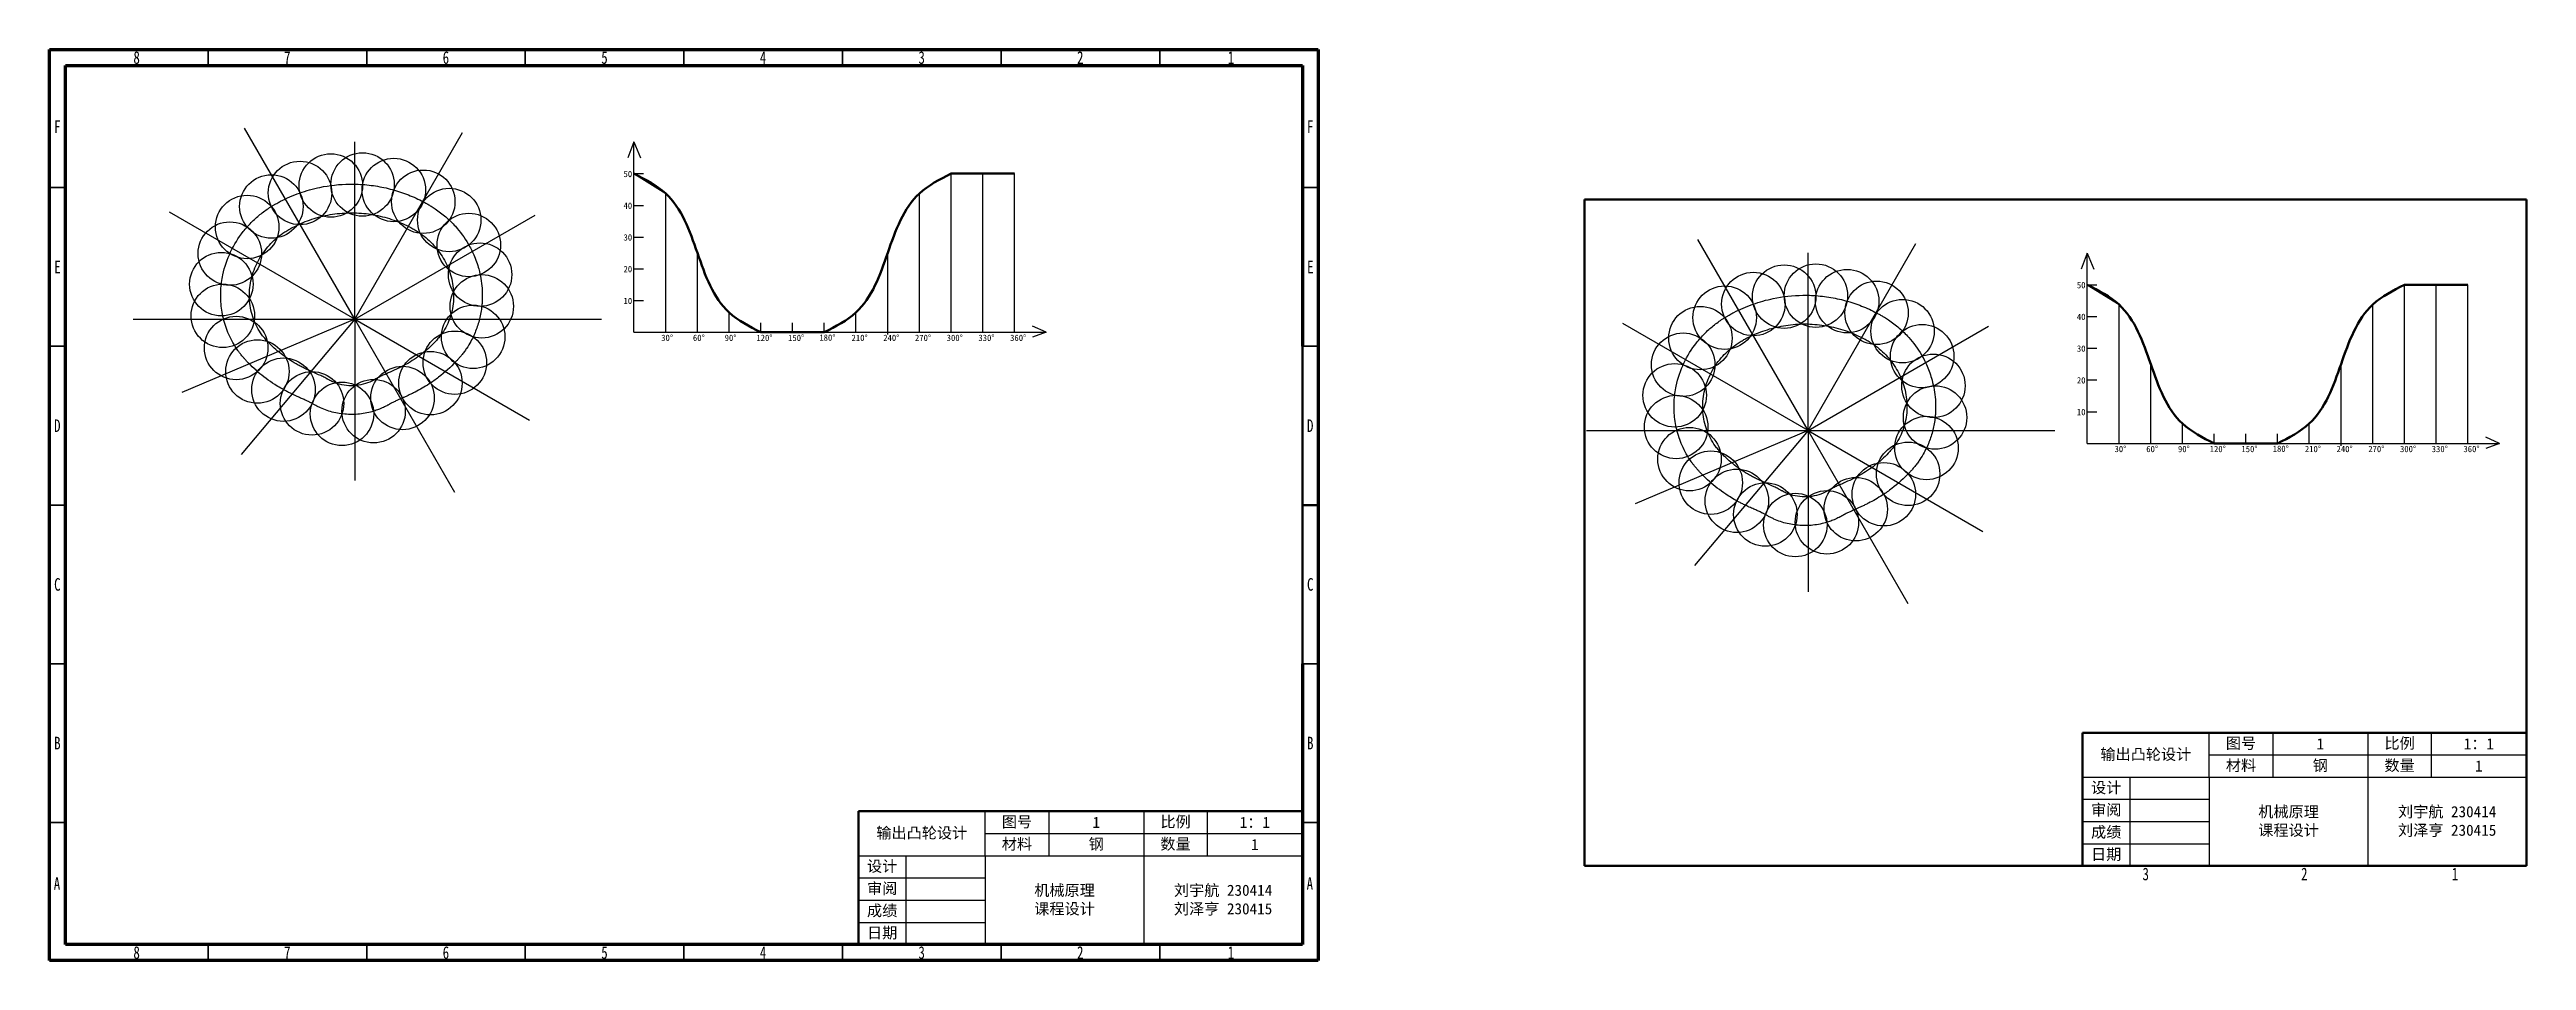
# Model space of a CAD drawing. Header units: millimetres. Extents: x 15 to 4296, y 5 to 2184.
# Drawn here: x 15 to 796, y 5 to 292 of the extents above.
import ezdxf

# ---------------------------------------------------------------- set-up
doc = ezdxf.new("R2010")
doc.units = ezdxf.units.MM
doc.layers.get('Defpoints').update_dxf_attribs({"lineweight": 50})
doc.styles.add('SLDTEXTSTYLE0', font='TXT', dxfattribs={"width": 0.75})

# ---------------------------------------------------------------- blocks, each defined once
blk = doc.blocks.new('*U14')
blk.add_line((0, -1.5), (0, 1.5))
blk = doc.blocks.new('*U15')
at = {"color": 0, "linetype": 'ByBlock', "lineweight": -2, "transparency": 16777216}
for p in [(0, 0), (10, 0), (20, 0), (30, 0), (40, 0), (50, 0), (60, 0), (70, 0), (80, 0), (90, 0), (100, 0), (110, 0)]:
    blk.add_blockref('*U14', p, dxfattribs=at)
blk = doc.blocks.new('*U16')
blk.add_line((-1.5, 0), (1.5, 0))
blk = doc.blocks.new('*U17')
at = {"color": 0, "linetype": 'ByBlock', "lineweight": -2, "transparency": 16777216}
for p in [(0, 40), (0, 30), (0, 20), (0, 10), (0, 0)]:
    blk.add_blockref('*U16', p, dxfattribs=at)
blk = doc.blocks.new('*U21')
blk.add_line((0, -1.5), (0, 1.5))
blk = doc.blocks.new('*U23')
at = {"color": 0, "linetype": 'ByBlock', "lineweight": -2, "transparency": 16777216}
for p in [(0, 0), (10, 0), (20, 0), (30, 0), (40, 0), (50, 0), (60, 0), (70, 0), (80, 0), (90, 0), (100, 0), (110, 0)]:
    blk.add_blockref('*U21', p, dxfattribs=at)
blk = doc.blocks.new('*U24')
blk.add_line((-1.5, 0), (1.5, 0))
blk = doc.blocks.new('*U25')
at = {"color": 0, "linetype": 'ByBlock', "lineweight": -2, "transparency": 16777216}
for p in [(0, 40), (0, 30), (0, 20), (0, 10), (0, 0)]:
    blk.add_blockref('*U24', p, dxfattribs=at)

msp = doc.modelspace()

# ---------------------------------------------------------------- linework, layer by layer
at = {"color": 7, "linetype": 'Continuous', "lineweight": 70}
for p, q in [((15, 5), (15, 292)), ((15, 292), (415, 292)), ((415, 292), (415, 5)), ((20, 10), (20, 287)), ((20, 287), (410, 287)), ((410, 287), (410, 198.5)), ((410, 98.5), (410, 10)), ((410, 10), (20, 10)), ((415, 5), (15, 5))]:
    msp.add_line(p, q, dxfattribs=at)
at = {"color": 7, "linetype": 'Continuous', "lineweight": 35}
for p, q in [((65, 287), (65, 292)), ((115, 287), (115, 292)), ((165, 287), (165, 292)), ((215, 292), (215, 287)), ((215, 287), (215, 292)), ((265, 287), (265, 292)), ((315, 287), (315, 292)), ((365, 287), (365, 292)), ((20, 248.5), (15, 248.5)), ((410, 248.5), (415, 248.5)), ((20, 198.5), (15, 198.5)), ((410, 198.5), (415, 198.5)), ((15, 148.5), (20, 148.5)), ((20, 148.5), (15, 148.5)), ((20, 98.5), (15, 98.5)), ((410, 98.5), (415, 98.5)), ((20, 48.5), (15, 48.5)), ((410, 48.5), (415, 48.5)), ((65, 10), (65, 5)), ((115, 10), (115, 5)), ((165, 10), (165, 5)), ((215, 5), (215, 10)), ((215, 10), (215, 5)), ((265, 10), (265, 5)), ((315, 10), (315, 5)), ((365, 10), (365, 5))]:
    msp.add_line(p, q, dxfattribs=at)
for p, q in [((111.22, 207.04), (76.48, 267.22)), ((111.22, 207.04), (145.21, 265.9)), ((111.22, 207.04), (111.22, 262.94)), ((199.25, 262.92), (197.31, 257.85)), ((199.25, 202.92), (199.25, 262.92)), ((199.25, 262.92), (201.3, 257.85)), ((199.25, 252.92), (209.25, 246.67)), ((299.25, 202.92), (299.25, 252.92)), ((309.25, 202.92), (309.25, 252.92)), ((319.25, 202.92), (319.25, 252.92)), ((209.25, 202.92), (209.25, 246.67)), ((289.25, 202.92), (289.25, 246.67)), ((111.22, 207.04), (52.83, 240.75)), ((111.22, 207.04), (168.07, 239.86)), ((219.25, 202.92), (219.25, 227.92)), ((279.25, 202.17), (279.25, 227.17)), ((569.42, 172.02), (534.67, 232.2)), ((569.42, 172.02), (603.4, 230.88)), ((569.42, 172.02), (569.42, 227.92)), ((657.45, 227.9), (655.5, 222.83)), ((657.45, 167.9), (657.45, 227.9)), ((657.45, 227.9), (659.49, 222.83)), ((657.45, 217.9), (667.45, 211.65)), ((667.45, 167.9), (667.45, 211.65)), ((747.45, 167.9), (747.45, 211.65)), ((757.45, 167.9), (757.45, 217.9)), ((767.45, 167.9), (767.45, 217.9)), ((777.45, 167.9), (777.45, 217.9)), ((41.34, 207.04), (188.98, 207.04)), ((111.22, 207.04), (56.7, 183.92)), ((111.22, 207.04), (75.43, 164.42)), ((142.76, 152.42), (111.22, 207.04)), ((111.22, 207.04), (166.36, 175.2)), ((111.22, 207.04), (111.22, 156.19)), ((229.25, 202.92), (229.25, 209.17)), ((269.25, 202.92), (269.25, 209.17)), ((329.25, 202.92), (324.92, 204.89)), ((569.42, 172.02), (511.02, 205.73)), ((569.42, 172.02), (626.26, 204.84)), ((199.25, 202.92), (329.25, 202.92)), ((329.25, 202.92), (324.92, 201.35)), ((677.45, 167.9), (677.45, 192.9)), ((737.45, 167.15), (737.45, 192.15)), ((499.54, 172.02), (647.17, 172.02)), ((569.42, 172.02), (514.9, 148.9)), ((569.42, 172.02), (533.62, 129.4)), ((600.96, 117.39), (569.42, 172.02)), ((569.42, 172.02), (624.56, 140.18)), ((569.42, 172.02), (569.42, 121.17)), ((687.45, 167.9), (687.45, 174.15)), ((727.45, 167.9), (727.45, 174.15)), ((657.45, 167.9), (787.45, 167.9)), ((787.45, 167.9), (783.12, 169.87)), ((787.45, 167.9), (783.12, 166.32)), ((695.91, 62.76), (695.91, 76.76)), ((715.91, 76.76), (715.91, 62.76)), ((745.91, 76.76), (745.91, 62.76)), ((765.91, 76.76), (765.91, 62.76)), ((655.91, 62.76), (695.91, 62.76)), ((670.91, 62.76), (670.91, 34.76)), ((695.91, 69.76), (795.91, 69.76)), ((695.91, 62.76), (695.91, 34.76)), ((695.91, 62.76), (795.91, 62.76)), ((745.91, 62.76), (745.91, 34.76)), ((655.91, 55.76), (695.91, 55.76)), ((310, 38), (310, 52)), ((330, 52), (330, 38)), ((360, 52), (360, 38)), ((380, 52), (380, 38)), ((655.91, 48.76), (695.91, 48.76)), ((310, 45), (410, 45)), ((655.91, 41.76), (695.91, 41.76)), ((270, 38), (310, 38)), ((285, 38), (285, 10)), ((310, 38), (310, 10)), ((310, 38), (410, 38)), ((360, 38), (360, 10)), ((270, 31), (310, 31)), ((270, 24), (310, 24)), ((270, 17), (310, 17))]:
    msp.add_line(p, q)
for centre in [(103.7, 249.18), (113.69, 249.49), (123.54, 247.75), (84.94, 242.55), (93.98, 246.83), (132.83, 244.05), (77.29, 236.11), (141.01, 238.3), (71.85, 227.72), (147.18, 230.43), (69.17, 218.09), (150.74, 221.09), (151.27, 211.1), (552.17, 211.81), (561.89, 214.15), (571.89, 214.47), (581.74, 212.73), (591.02, 209.03), (69.62, 208.1), (148.55, 201.48), (535.48, 201.09), (543.13, 207.53), (599.21, 203.28), (73.84, 197.97), (142.77, 193.32), (605.38, 195.41), (80.54, 190.55), (135.09, 186.91), (530.05, 192.7), (608.94, 186.07), (88.75, 184.84), (97.76, 180.51), (117.17, 178.06), (126.27, 182.21), (527.37, 183.06), (107.2, 177.21), (527.82, 173.08), (609.46, 176.08), (532.04, 162.95), (606.75, 166.46), (538.74, 155.53), (600.96, 158.3), (546.95, 149.82), (584.46, 147.19), (593.29, 151.89), (555.96, 145.49), (565.4, 142.19), (575.36, 143.04)]:
    msp.add_circle(centre, 10)
at = {"color": 7, "linetype": 'Continuous'}
for points in [[(146.95, 230.83), (145.8, 232.79), (144.46, 234.63), (142, 237.36), (141, 238.35), (138.88, 240.19), (137.76, 241.05), (136.17, 242.12), (135.75, 242.39), (135.14, 242.76), (134.97, 242.86), (134.61, 243.07), (134.46, 243.16), (134.15, 243.33), (133.99, 243.42), (133.52, 243.68), (133.2, 243.86), (132.12, 244.42), (131.34, 244.81), (128.96, 245.9), (127.32, 246.55), (123.94, 247.67), (122.2, 248.15), (118.67, 248.91), (116.87, 249.19), (113.24, 249.55), (111.41, 249.63), (106.44, 249.57), (103.31, 249.22), (98.06, 248.13), (95.91, 247.52), (91.75, 246.04), (89.75, 245.17), (87.44, 243.98), (87.04, 243.76), (86.42, 243.42), (86.19, 243.29), (85.84, 243.1), (85.71, 243.02), (85.44, 242.86), (85.31, 242.78), (84.91, 242.54), (84.64, 242.37), (83.85, 241.86), (83.34, 241.51), (82.32, 240.78), (81.83, 240.39), (80.37, 239.21), (79.44, 238.36), (77.68, 236.58), (76.84, 235.64), (74.51, 232.67), (73.17, 230.52), (71, 225.93), (70.18, 223.51), (69.32, 219.43), (69.1, 217.83), (68.97, 215.5), (68.96, 214.78), (68.97, 213.54), (68.99, 213.01), (69.08, 211.62), (69.17, 210.74), (69.43, 209.01), (69.6, 208.14), (70.22, 205.57), (70.79, 203.88), (71.89, 201.37), (72.33, 200.51), (73.28, 198.83), (73.8, 198.01), (74.54, 196.97), (74.71, 196.72), (75.07, 196.25), (75.26, 196.01), (75.58, 195.62), (75.71, 195.45), (75.9, 195.23), (75.96, 195.17), (76.13, 194.97), (76.2, 194.89), (76.39, 194.68), (76.48, 194.57), (76.76, 194.26), (76.95, 194.05), (77.53, 193.43), (77.92, 193.03), (79.09, 191.86), (79.89, 191.12), (81.54, 189.69), (82.39, 189.01), (84.16, 187.69), (85.08, 187.06), (86.64, 186.06), (87.28, 185.67), (88.45, 185), (88.96, 184.72), (89.87, 184.24), (90.27, 184.04), (91.01, 183.67), (91.35, 183.5), (92.03, 183.17), (92.37, 183.02), (93.19, 182.64), (93.67, 182.42), (94.34, 182.12), (94.54, 182.04), (94.93, 181.86), (95.12, 181.78), (95.68, 181.52), (96.04, 181.36), (96.68, 181.06), (96.94, 180.93), (97.3, 180.75), (97.4, 180.7), (97.6, 180.59), (97.7, 180.54), (97.9, 180.43), (98.01, 180.37), (98.16, 180.29), (98.2, 180.27), (98.31, 180.2), (98.4, 180.15), (98.84, 179.9), (99.16, 179.73), (99.8, 179.41), (100.13, 179.25), (101.13, 178.8), (101.82, 178.53), (103.23, 178.05), (103.95, 177.84), (105.41, 177.49), (106.16, 177.35), (107.68, 177.14), (108.46, 177.07), (110.01, 177), (110.79, 177.01), (112.35, 177.1), (113.14, 177.18), (114.68, 177.43), (115.45, 177.59), (116.69, 177.91), (117.18, 178.06), (118.14, 178.37), (118.61, 178.54), (119.61, 178.94), (120.13, 179.18), (120.87, 179.54), (121.1, 179.65), (121.41, 179.82), (121.49, 179.86), (121.63, 179.94), (121.69, 179.97), (121.8, 180.03), (121.86, 180.06), (122, 180.15), (122.08, 180.19), (122.23, 180.27), (122.28, 180.31), (122.33, 180.33), (122.35, 180.34), (122.39, 180.36), (122.4, 180.37), (122.46, 180.4), (122.49, 180.42), (122.6, 180.48), (122.67, 180.52), (122.89, 180.64), (123.04, 180.71), (123.35, 180.87), (123.51, 180.95), (124, 181.19), (124.36, 181.35), (124.98, 181.64), (125.24, 181.75), (125.76, 181.98), (126.02, 182.1), (126.58, 182.35), (126.86, 182.48), (127.46, 182.75), (127.77, 182.89), (128.44, 183.2), (128.8, 183.37), (129.52, 183.72), (129.88, 183.9), (130.99, 184.47), (131.72, 184.86), (133.2, 185.71), (133.93, 186.16), (135.68, 187.29), (136.69, 188), (139.63, 190.26), (141.46, 191.92), (143.36, 193.95), (143.59, 194.19), (143.93, 194.57), (144.06, 194.71), (144.32, 195.01), (144.49, 195.2), (144.72, 195.49), (144.8, 195.58), (145.02, 195.85), (145.16, 196.02), (145.44, 196.38), (145.57, 196.56), (145.97, 197.1), (146.23, 197.46), (146.96, 198.55), (147.41, 199.29), (148.15, 200.65), (148.46, 201.26), (149.02, 202.5), (149.28, 203.12), (149.99, 205.01), (150.38, 206.3), (150.83, 208.28), (150.96, 208.95), (151.18, 210.31), (151.26, 210.99), (151.36, 212.1), (151.39, 212.52), (151.43, 213.37), (151.44, 213.8), (151.45, 215.07), (151.43, 215.93), (151.21, 218.84), (150.85, 220.88), (149.9, 224.39), (149.37, 225.88), (148.21, 228.52), (147.62, 229.7), (146.95, 230.83)], [(605.15, 195.81), (604, 197.77), (602.65, 199.61), (600.2, 202.34), (599.19, 203.33), (597.07, 205.17), (595.95, 206.03), (594.37, 207.1), (593.94, 207.37), (593.33, 207.74), (593.16, 207.84), (592.81, 208.05), (592.66, 208.14), (592.34, 208.31), (592.19, 208.4), (591.71, 208.66), (591.4, 208.83), (590.31, 209.4), (589.53, 209.79), (587.15, 210.88), (585.51, 211.53), (582.13, 212.65), (580.39, 213.13), (576.86, 213.89), (575.06, 214.17), (571.43, 214.53), (569.6, 214.61), (564.63, 214.55), (561.5, 214.2), (556.26, 213.11), (554.1, 212.5), (549.94, 211.02), (547.94, 210.15), (545.63, 208.96), (545.23, 208.74), (544.61, 208.4), (544.39, 208.27), (544.04, 208.08), (543.9, 208), (543.64, 207.84), (543.5, 207.76), (543.1, 207.52), (542.84, 207.35), (542.04, 206.84), (541.53, 206.49), (540.52, 205.75), (540.02, 205.37), (538.56, 204.19), (537.63, 203.34), (535.87, 201.56), (535.04, 200.62), (532.7, 197.65), (531.36, 195.5), (529.2, 190.91), (528.37, 188.49), (527.51, 184.41), (527.3, 182.8), (527.17, 180.48), (527.15, 179.76), (527.17, 178.52), (527.19, 177.99), (527.28, 176.6), (527.37, 175.72), (527.63, 173.99), (527.8, 173.12), (528.41, 170.55), (528.98, 168.86), (530.09, 166.35), (530.52, 165.48), (531.47, 163.81), (531.99, 162.99), (532.73, 161.95), (532.91, 161.7), (533.27, 161.23), (533.45, 160.99), (533.78, 160.59), (533.91, 160.43), (534.1, 160.21), (534.15, 160.14), (534.32, 159.95), (534.4, 159.87), (534.58, 159.65), (534.68, 159.55), (534.96, 159.23), (535.15, 159.03), (535.72, 158.41), (536.11, 158.01), (537.28, 156.84), (538.08, 156.09), (539.73, 154.67), (540.59, 153.99), (542.35, 152.67), (543.27, 152.03), (544.84, 151.04), (545.48, 150.65), (546.64, 149.98), (547.15, 149.7), (548.06, 149.22), (548.46, 149.01), (549.2, 148.65), (549.54, 148.48), (550.23, 148.15), (550.57, 147.99), (551.39, 147.62), (551.86, 147.4), (552.53, 147.1), (552.73, 147.02), (553.12, 146.84), (553.31, 146.75), (553.88, 146.5), (554.24, 146.34), (554.88, 146.04), (555.13, 145.91), (555.49, 145.73), (555.59, 145.68), (555.8, 145.57), (555.9, 145.52), (556.1, 145.41), (556.2, 145.35), (556.35, 145.27), (556.39, 145.25), (556.51, 145.18), (556.59, 145.13), (557.03, 144.88), (557.35, 144.71), (558, 144.39), (558.33, 144.23), (559.32, 143.78), (560.01, 143.51), (561.42, 143.03), (562.14, 142.82), (563.61, 142.47), (564.35, 142.33), (565.87, 142.12), (566.65, 142.05), (568.2, 141.98), (568.98, 141.99), (570.54, 142.08), (571.33, 142.16), (572.88, 142.41), (573.64, 142.57), (574.89, 142.89), (575.37, 143.03), (576.33, 143.35), (576.8, 143.52), (577.8, 143.92), (578.33, 144.16), (579.07, 144.52), (579.29, 144.63), (579.6, 144.8), (579.68, 144.84), (579.82, 144.92), (579.89, 144.95), (580, 145.01), (580.05, 145.04), (580.2, 145.12), (580.28, 145.17), (580.42, 145.25), (580.48, 145.28), (580.52, 145.31), (580.55, 145.32), (580.58, 145.34), (580.6, 145.35), (580.65, 145.38), (580.69, 145.4), (580.79, 145.46), (580.87, 145.5), (581.08, 145.61), (581.23, 145.69), (581.54, 145.85), (581.7, 145.93), (582.2, 146.17), (582.56, 146.33), (583.18, 146.61), (583.43, 146.73), (583.95, 146.96), (584.22, 147.08), (584.77, 147.33), (585.06, 147.46), (585.65, 147.73), (585.96, 147.87), (586.63, 148.18), (587, 148.35), (587.71, 148.7), (588.08, 148.88), (589.19, 149.45), (589.92, 149.84), (591.4, 150.69), (592.13, 151.14), (593.88, 152.27), (594.88, 152.98), (597.83, 155.23), (599.65, 156.89), (601.56, 158.92), (601.78, 159.17), (602.13, 159.55), (602.25, 159.69), (602.52, 159.99), (602.68, 160.18), (602.92, 160.47), (602.99, 160.55), (603.21, 160.83), (603.35, 161), (603.63, 161.36), (603.77, 161.54), (604.17, 162.08), (604.42, 162.44), (605.15, 163.53), (605.6, 164.27), (606.35, 165.63), (606.65, 166.24), (607.22, 167.48), (607.48, 168.1), (608.19, 169.99), (608.58, 171.28), (609.03, 173.26), (609.16, 173.93), (609.37, 175.29), (609.46, 175.97), (609.56, 177.08), (609.59, 177.5), (609.63, 178.35), (609.64, 178.78), (609.65, 180.05), (609.62, 180.9), (609.4, 183.82), (609.05, 185.86), (608.09, 189.37), (607.56, 190.86), (606.41, 193.5), (605.81, 194.68), (605.15, 195.81)]]:
    msp.add_open_spline(points, degree=3, knots=[0, 0, 0, 0, 0.027236, 0.027236, 0.044216, 0.044216, 0.061196, 0.061196, 0.067318, 0.067318, 0.069755, 0.069755, 0.072167, 0.072167, 0.074578, 0.074578, 0.079401, 0.079401, 0.090876, 0.090876, 0.113826, 0.113826, 0.136776, 0.136776, 0.159727, 0.159727, 0.182677, 0.182677, 0.222107, 0.222107, 0.250639, 0.250639, 0.27917, 0.27917, 0.285191, 0.285191, 0.288664, 0.288664, 0.290555, 0.290555, 0.292446, 0.292446, 0.296228, 0.296228, 0.303792, 0.303792, 0.311356, 0.311356, 0.326483, 0.326483, 0.341611, 0.341611, 0.371866, 0.371866, 0.402122, 0.402122, 0.421106, 0.421106, 0.429446, 0.429446, 0.435585, 0.435585, 0.445718, 0.445718, 0.45585, 0.45585, 0.476115, 0.476115, 0.486993, 0.486993, 0.497872, 0.497872, 0.501226, 0.501226, 0.50458, 0.50458, 0.506876, 0.506876, 0.507805, 0.507805, 0.509664, 0.509664, 0.511523, 0.511523, 0.515241, 0.515241, 0.522678, 0.522678, 0.537015, 0.537015, 0.551352, 0.551352, 0.566024, 0.566024, 0.575956, 0.575956, 0.583937, 0.583937, 0.59006, 0.59006, 0.595486, 0.595486, 0.600911, 0.600911, 0.608899, 0.608899, 0.612522, 0.612522, 0.616145, 0.616145, 0.623392, 0.623392, 0.629762, 0.629762, 0.632202, 0.632202, 0.634909, 0.634909, 0.637617, 0.637617, 0.638959, 0.638959, 0.640301, 0.640301, 0.643954, 0.643954, 0.647607, 0.647607, 0.654912, 0.654912, 0.662218, 0.662218, 0.669524, 0.669524, 0.676956, 0.676956, 0.684388, 0.684388, 0.691925, 0.691925, 0.699462, 0.699462, 0.704404, 0.704404, 0.709346, 0.709346, 0.715082, 0.715082, 0.717649, 0.717649, 0.718598, 0.718598, 0.719237, 0.719237, 0.719876, 0.719876, 0.721154, 0.721154, 0.722587, 0.722587, 0.723063, 0.723063, 0.72354, 0.72354, 0.724492, 0.724492, 0.726397, 0.726397, 0.730206, 0.730206, 0.734015, 0.734015, 0.741634, 0.741634, 0.746466, 0.746466, 0.751299, 0.751299, 0.756132, 0.756132, 0.761247, 0.761247, 0.766945, 0.766945, 0.772642, 0.772642, 0.784037, 0.784037, 0.795432, 0.795432, 0.811635, 0.811635, 0.844041, 0.844041, 0.848414, 0.848414, 0.850857, 0.850857, 0.853743, 0.853743, 0.855013, 0.855013, 0.857553, 0.857553, 0.860093, 0.860093, 0.864996, 0.864996, 0.874802, 0.874802, 0.88248, 0.88248, 0.890158, 0.890158, 0.905513, 0.905513, 0.913441, 0.913441, 0.92137, 0.92137, 0.92633, 0.92633, 0.93129, 0.93129, 0.94121, 0.94121, 0.965556, 0.965556, 0.984253, 0.984253, 1, 1, 1, 1], dxfattribs=at)
at = {"color": 7, "linetype": 'Continuous', "lineweight": 25}
for points in [[(139.14, 226.26), (138.18, 227.9), (137.03, 229.43), (134.4, 232.18), (132.93, 233.41), (130.95, 234.72), (130.54, 234.97), (129.72, 235.45), (129.3, 235.68), (128.04, 236.35), (127.17, 236.77), (124.51, 237.95), (122.65, 238.62), (118.81, 239.67), (116.83, 240.06), (112.82, 240.53), (110.78, 240.61), (106.73, 240.46), (104.72, 240.23), (100.77, 239.48), (98.84, 238.95), (95.12, 237.64), (93.34, 236.86), (91.23, 235.74), (90.81, 235.51), (89.99, 235.04), (89.58, 234.79), (88.38, 234.01), (87.62, 233.45), (85.41, 231.63), (84.09, 230.25), (81.78, 227.23), (80.8, 225.58), (79.25, 222.1), (78.69, 220.27), (78.19, 217.46), (78.09, 216.51), (77.99, 214.61), (78.01, 213.66), (78.23, 210.81), (78.63, 208.93), (79.61, 206.25), (80, 205.38), (80.89, 203.7), (81.4, 202.9), (82.25, 201.75), (82.55, 201.38), (83.17, 200.66), (83.49, 200.3), (84.46, 199.26), (85.14, 198.59), (87.24, 196.66), (88.75, 195.49), (91.13, 193.91), (91.94, 193.42), (93.19, 192.72), (93.61, 192.5), (94.45, 192.06), (94.88, 191.85), (96.16, 191.22), (97.03, 190.83), (98.76, 190.06), (99.63, 189.67), (100.92, 189.06), (101.35, 188.85), (101.98, 188.51), (102.19, 188.4), (102.5, 188.23), (102.61, 188.17), (102.81, 188.05), (102.91, 187.99), (103.43, 187.7), (103.86, 187.49), (104.75, 187.1), (105.21, 186.93), (106.63, 186.47), (107.61, 186.26), (109.62, 186.04), (110.64, 186.04), (112.66, 186.23), (113.65, 186.44), (115.54, 187.03), (116.44, 187.41), (117.48, 187.98), (117.69, 188.1), (118.1, 188.34), (118.31, 188.45), (118.94, 188.78), (119.37, 189), (120.23, 189.41), (120.66, 189.61), (121.52, 190), (121.96, 190.2), (123.26, 190.78), (124.13, 191.17), (125.41, 191.79), (125.84, 192), (126.69, 192.43), (127.11, 192.66), (129.18, 193.81), (130.78, 194.86), (133.79, 197.19), (135.2, 198.47), (136.83, 200.2), (137.15, 200.56), (137.62, 201.09), (137.77, 201.28), (138.07, 201.65), (138.22, 201.83), (138.93, 202.78), (139.45, 203.59), (140.81, 206.1), (141.48, 207.9), (142.09, 210.68), (142.24, 211.63), (142.4, 213.52), (142.42, 214.48), (142.3, 217.33), (141.97, 219.22), (140.88, 222.86), (140.11, 224.62), (139.14, 226.26)], [(597.34, 191.24), (596.38, 192.88), (595.22, 194.41), (592.6, 197.16), (591.13, 198.39), (589.14, 199.7), (588.74, 199.95), (587.91, 200.43), (587.5, 200.66), (586.24, 201.33), (585.37, 201.75), (582.71, 202.93), (580.85, 203.6), (577.01, 204.65), (575.03, 205.04), (571.01, 205.51), (568.98, 205.59), (564.93, 205.44), (562.91, 205.21), (558.96, 204.46), (557.03, 203.93), (553.32, 202.62), (551.53, 201.84), (549.42, 200.72), (549.01, 200.49), (548.18, 200.02), (547.77, 199.77), (546.58, 198.99), (545.81, 198.43), (543.61, 196.61), (542.28, 195.23), (539.97, 192.21), (538.99, 190.56), (537.45, 187.08), (536.89, 185.25), (536.39, 182.44), (536.28, 181.49), (536.19, 179.59), (536.2, 178.64), (536.43, 175.79), (536.83, 173.91), (537.8, 171.23), (538.19, 170.36), (539.09, 168.68), (539.6, 167.88), (540.45, 166.73), (540.74, 166.36), (541.37, 165.64), (541.68, 165.28), (542.66, 164.24), (543.34, 163.57), (545.44, 161.64), (546.94, 160.47), (549.32, 158.89), (550.14, 158.4), (551.38, 157.7), (551.8, 157.48), (552.65, 157.04), (553.07, 156.83), (554.36, 156.2), (555.22, 155.81), (556.96, 155.04), (557.83, 154.65), (559.12, 154.04), (559.54, 153.82), (560.18, 153.49), (560.38, 153.38), (560.7, 153.21), (560.8, 153.15), (561.01, 153.03), (561.11, 152.97), (561.63, 152.68), (562.06, 152.47), (562.95, 152.08), (563.41, 151.91), (564.82, 151.45), (565.81, 151.24), (567.82, 151.02), (568.84, 151.02), (570.85, 151.21), (571.84, 151.42), (573.73, 152.01), (574.63, 152.39), (575.68, 152.96), (575.88, 153.08), (576.3, 153.32), (576.51, 153.43), (577.14, 153.76), (577.56, 153.98), (578.42, 154.39), (578.85, 154.59), (579.72, 154.98), (580.15, 155.17), (581.46, 155.76), (582.32, 156.15), (583.61, 156.77), (584.04, 156.98), (584.88, 157.41), (585.3, 157.64), (587.38, 158.79), (588.98, 159.84), (591.98, 162.17), (593.4, 163.45), (595.03, 165.18), (595.35, 165.54), (595.81, 166.07), (595.97, 166.26), (596.27, 166.63), (596.41, 166.81), (597.13, 167.76), (597.64, 168.57), (599.01, 171.07), (599.67, 172.88), (600.29, 175.66), (600.43, 176.61), (600.6, 178.5), (600.62, 179.46), (600.49, 182.31), (600.17, 184.2), (599.07, 187.84), (598.3, 189.6), (597.34, 191.24)]]:
    msp.add_open_spline(points, degree=3, knots=[0, 0, 0, 0, 0.03125, 0.03125, 0.0625, 0.0625, 0.070313, 0.070313, 0.078125, 0.078125, 0.09375, 0.09375, 0.125, 0.125, 0.15625, 0.15625, 0.1875, 0.1875, 0.21875, 0.21875, 0.25, 0.25, 0.28125, 0.28125, 0.289063, 0.289063, 0.296875, 0.296875, 0.3125, 0.3125, 0.34375, 0.34375, 0.375, 0.375, 0.40625, 0.40625, 0.421875, 0.421875, 0.4375, 0.4375, 0.46875, 0.46875, 0.484375, 0.484375, 0.5, 0.5, 0.507813, 0.507813, 0.515625, 0.515625, 0.53125, 0.53125, 0.5625, 0.5625, 0.578125, 0.578125, 0.585938, 0.585938, 0.59375, 0.59375, 0.609375, 0.609375, 0.625, 0.625, 0.632813, 0.632813, 0.636719, 0.636719, 0.638672, 0.638672, 0.640625, 0.640625, 0.648438, 0.648438, 0.65625, 0.65625, 0.671875, 0.671875, 0.6875, 0.6875, 0.703125, 0.703125, 0.71875, 0.71875, 0.722656, 0.722656, 0.726563, 0.726563, 0.734375, 0.734375, 0.742188, 0.742188, 0.75, 0.75, 0.765625, 0.765625, 0.773438, 0.773438, 0.78125, 0.78125, 0.8125, 0.8125, 0.84375, 0.84375, 0.851563, 0.851563, 0.855469, 0.855469, 0.859375, 0.859375, 0.875, 0.875, 0.90625, 0.90625, 0.921875, 0.921875, 0.9375, 0.9375, 0.96875, 0.96875, 1, 1, 1, 1], dxfattribs=at)
at = {"layer": 'Defpoints'}
for p, q in [((299.25, 252.92), (319.25, 252.92)), ((498.91, 244.76), (795.91, 244.76)), ((498.91, 34.76), (498.91, 244.76)), ((795.91, 244.76), (795.91, 34.76)), ((757.45, 217.9), (777.45, 217.9)), ((239.25, 202.92), (259.25, 202.92)), ((410, 198.5), (410, 98.5)), ((697.45, 167.9), (717.45, 167.9)), ((410, 148.5), (415, 148.5)), ((655.91, 34.76), (655.91, 76.76)), ((655.91, 76.76), (795.91, 76.76)), ((795.91, 34.76), (795.91, 76.76)), ((270, 10), (270, 52)), ((270, 52), (410, 52)), ((410, 10), (410, 52)), ((795.91, 34.76), (498.91, 34.76)), ((655.91, 34.76), (795.91, 34.76)), ((270, 10), (410, 10))]:
    msp.add_line(p, q, dxfattribs=at)
for points in [[(199.25, 252.92), (209.25, 246.67), (219.25, 227.92), (229.25, 209.17), (239.25, 202.92)], [(299.25, 252.92), (289.25, 246.67), (279.25, 227.92), (269.25, 209.17), (259.25, 202.92)], [(657.45, 217.9), (667.45, 211.65), (677.45, 192.9), (687.45, 174.15), (697.45, 167.9)], [(757.45, 217.9), (747.45, 211.65), (737.45, 192.9), (727.45, 174.15), (717.45, 167.9)]]:
    msp.add_spline(points, degree=3, dxfattribs=at)

# ---------------------------------------------------------------- block references
for name, p in [('*U17', (200.75, 212.92)), ('*U25', (658.95, 177.9)), ('*U15', (209.25, 204.42)), ('*U23', (667.45, 169.4))]:
    msp.add_blockref(name, p)

# ---------------------------------------------------------------- texts
at = {"color": 7, "linetype": 'Continuous', "lineweight": 0, "char_height": 3.97, "attachment_point": 2, "style": 'SLDTEXTSTYLE0'}
for s, insert in [('8', (42.46, 291.47)), ('7', (89.96, 291.47)), ('6', (139.96, 291.47)), ('5', (189.96, 291.47)), ('4', (239.96, 291.47)), ('3', (289.96, 291.47)), ('2', (339.96, 291.47)), ('1', (387.46, 291.47)), ('F', (17.46, 269.72)), ('F', (412.46, 269.72)), ('E', (17.51, 225.47)), ('E', (412.51, 225.47)), ('D', (17.45, 175.47)), ('D', (412.45, 175.47)), ('C', (17.46, 125.47)), ('C', (412.46, 125.47)), ('B', (17.47, 75.47)), ('B', (412.47, 75.47)), ('3', (675.87, 34.23)), ('2', (725.87, 34.23)), ('1', (773.37, 34.23)), ('A', (17.34, 31.22)), ('A', (412.34, 31.22)), ('8', (42.46, 9.47)), ('7', (89.96, 9.47)), ('6', (139.96, 9.47)), ('5', (189.96, 9.47)), ('4', (239.96, 9.47)), ('3', (289.96, 9.47)), ('2', (339.96, 9.47)), ('1', (387.46, 9.47))]:
    msp.add_mtext(s, dxfattribs=dict(at, insert=insert))
for s, width, heights, insert, char_height, attachment_point in [('{\\fFangSong|b0|i0|c134|p49;50}', 8.3758, [0], (195.97, 253.81), 2, 1), ('{\\fFangSong|b0|i0|c134|p49;40}', 8.3758, [0], (195.97, 243.81), 2, 1), ('{\\fFangSong|b0|i0|c134|p49;30}', 8.3758, [0], (195.97, 233.81), 2, 1), ('{\\fFangSong|b0|i0|c134|p49;20}', 8.3758, [0], (195.97, 223.81), 2, 1), ('{\\fFangSong|b0|i0|c134|p49;50}', 8.3758, [0], (654.17, 218.79), 2, 1), ('{\\fFangSong|b0|i0|c134|p49;10}', 8.3758, [0], (195.97, 213.81), 2, 1), ('{\\fFangSong|b0|i0|c134|p49;40}', 8.3758, [0], (654.17, 208.79), 2, 1), ('{\\fFangSong|b0|i0|c134|p49;30°}', 4.6398, [0], (207.85, 202.17), 2, 1), ('{\\fFangSong|b0|i0|c134|p49;60°}', 4.6398, [0], (217.85, 202.17), 2, 1), ('{\\fFangSong|b0|i0|c134|p49;90°}', 4.6398, [0], (227.85, 202.17), 2, 1), ('{\\fFangSong|b0|i0|c134|p49;120°}', 4.6398, [0], (237.85, 202.17), 2, 1), ('{\\fFangSong|b0|i0|c134|p49;150°}', 4.6398, [0], (247.85, 202.17), 2, 1), ('{\\fFangSong|b0|i0|c134|p49;180°}', 4.6398, [0], (257.7, 202.24), 2, 1), ('{\\fFangSong|b0|i0|c134|p49;210°}', 4.6398, [0], (267.85, 202.17), 2, 1), ('{\\fFangSong|b0|i0|c134|p49;240°}', 4.6398, [0], (277.85, 202.17), 2, 1), ('{\\fFangSong|b0|i0|c134|p49;270°}', 4.6398, [0], (287.85, 202.17), 2, 1), ('{\\fFangSong|b0|i0|c134|p49;300°}', 4.6398, [0], (297.85, 202.17), 2, 1), ('{\\fFangSong|b0|i0|c134|p49;330°}', 4.6398, [0], (307.85, 202.17), 2, 1), ('{\\fFangSong|b0|i0|c134|p49;360°}', 4.6398, [0], (317.85, 202.17), 2, 1), ('{\\fFangSong|b0|i0|c134|p49;30}', 8.3758, [0], (654.17, 198.79), 2, 1), ('{\\fFangSong|b0|i0|c134|p49;20}', 8.3758, [0], (654.17, 188.79), 2, 1), ('{\\fFangSong|b0|i0|c134|p49;10}', 8.3758, [0], (654.17, 178.79), 2, 1), ('{\\fFangSong|b0|i0|c134|p49;30°}', 4.6398, [0], (666.04, 167.15), 2, 1), ('{\\fFangSong|b0|i0|c134|p49;60°}', 4.6398, [0], (676.04, 167.15), 2, 1), ('{\\fFangSong|b0|i0|c134|p49;90°}', 4.6398, [0], (686.04, 167.15), 2, 1), ('{\\fFangSong|b0|i0|c134|p49;120°}', 4.6398, [0], (696.04, 167.15), 2, 1), ('{\\fFangSong|b0|i0|c134|p49;150°}', 4.6398, [0], (706.04, 167.15), 2, 1), ('{\\fFangSong|b0|i0|c134|p49;180°}', 4.6398, [0], (715.9, 167.22), 2, 1), ('{\\fFangSong|b0|i0|c134|p49;210°}', 4.6398, [0], (726.04, 167.15), 2, 1), ('{\\fFangSong|b0|i0|c134|p49;240°}', 4.6398, [0], (736.04, 167.15), 2, 1), ('{\\fFangSong|b0|i0|c134|p49;270°}', 4.6398, [0], (746.04, 167.15), 2, 1), ('{\\fFangSong|b0|i0|c134|p49;300°}', 4.6398, [0], (756.04, 167.15), 2, 1), ('{\\fFangSong|b0|i0|c134|p49;330°}', 4.6398, [0], (766.04, 167.15), 2, 1), ('{\\fFangSong|b0|i0|c134|p49;360°}', 4.6398, [0], (776.04, 167.15), 2, 1), ('{\\fSimSun|b0|i0|c134|p2;输出凸轮设计}', 40, [0], (675.91, 69.76), 3.5, 5), ('{\\fFangSong|b0|i0|c134|p49;图号}', 20, [0], (705.91, 73.26), 3.5, 5), ('{\\fFangSong|b0|i0|c134|p49;1}', 30, [0], (730.91, 73.26), 3.5, 5), ('{\\fFangSong|b0|i0|c134|p49;比例}', 20, [5], (755.91, 73.26), 3.5, 5), ('{\\fFangSong|b0|i0|c134|p49;1：1}', 30, [0], (780.91, 73.26), 3.5, 5), ('{\\fFangSong|b0|i0|c134|p49;材料}', 20, [0], (705.91, 66.26), 3.5, 5), ('{\\fFangSong|b0|i0|c134|p49;钢}', 30, [0], (730.91, 66.26), 3.5, 5), ('{\\fFangSong|b0|i0|c134|p49;数量}', 20, [0], (755.91, 66.26), 3.5, 5), ('{\\fFangSong|b0|i0|c134|p49;1}', 30, [0], (780.91, 66.26), 3.5, 5), ('{\\fFangSong|b0|i0|c134|p49;设计}', 15, [0], (663.41, 59.26), 3.5, 5), ('{\\fFangSong|b0|i0|c134|p49;审阅 }', 15, [0], (663.41, 52.26), 3.5, 5), ('{\\fSimSun|b0|i0|c134|p2;输出凸轮设计}', 40, [0], (290, 45), 3.5, 5), ('{\\fFangSong|b0|i0|c134|p49;图号}', 20, [0], (320, 48.5), 3.5, 5), ('{\\fFangSong|b0|i0|c134|p49;1}', 30, [0], (345, 48.5), 3.5, 5), ('{\\fFangSong|b0|i0|c134|p49;比例}', 20, [5], (370, 48.5), 3.5, 5), ('{\\fFangSong|b0|i0|c134|p49;1：1}', 30, [0], (395, 48.5), 3.5, 5), ('{\\fFangSong|b0|i0|c134|p49;成绩}', 15, [0], (663.41, 45.26), 3.5, 5), ('{\\fFangSong|b0|i0|c134|p49;机械原理\\P课程设计}', 50, [0], (720.91, 48.76), 3.5, 5), ('{\\fFangSong|b0|i0|c134|p49;刘宇航 230414\\P刘泽亨 230415}', 50, [0], (770.91, 48.76), 3.5, 5), ('{\\fFangSong|b0|i0|c134|p49;材料}', 20, [0], (320, 41.5), 3.5, 5), ('{\\fFangSong|b0|i0|c134|p49;钢}', 30, [0], (345, 41.5), 3.5, 5), ('{\\fFangSong|b0|i0|c134|p49;数量}', 20, [0], (370, 41.5), 3.5, 5), ('{\\fFangSong|b0|i0|c134|p49;1}', 30, [0], (395, 41.5), 3.5, 5), ('{\\fFangSong|b0|i0|c134|p49;日期}', 15, [0], (663.41, 38.26), 3.5, 5), ('{\\fFangSong|b0|i0|c134|p49;设计}', 15, [0], (277.5, 34.5), 3.5, 5), ('{\\fFangSong|b0|i0|c134|p49;审阅 }', 15, [0], (277.5, 27.5), 3.5, 5), ('{\\fFangSong|b0|i0|c134|p49;机械原理\\P课程设计}', 50, [0], (335, 24), 3.5, 5), ('{\\fFangSong|b0|i0|c134|p49;刘宇航 230414\\P刘泽亨 230415}', 50, [0], (385, 24), 3.5, 5), ('{\\fFangSong|b0|i0|c134|p49;成绩}', 15, [0], (277.5, 20.5), 3.5, 5), ('{\\fFangSong|b0|i0|c134|p49;日期}', 15, [0], (277.5, 13.5), 3.5, 5)]:
    msp.add_mtext_dynamic_manual_height_columns(s, width=width, gutter_width=17.5, heights=heights, dxfattribs=dict(insert=insert, char_height=char_height, attachment_point=attachment_point))

doc.saveas('drawing.dxf')
